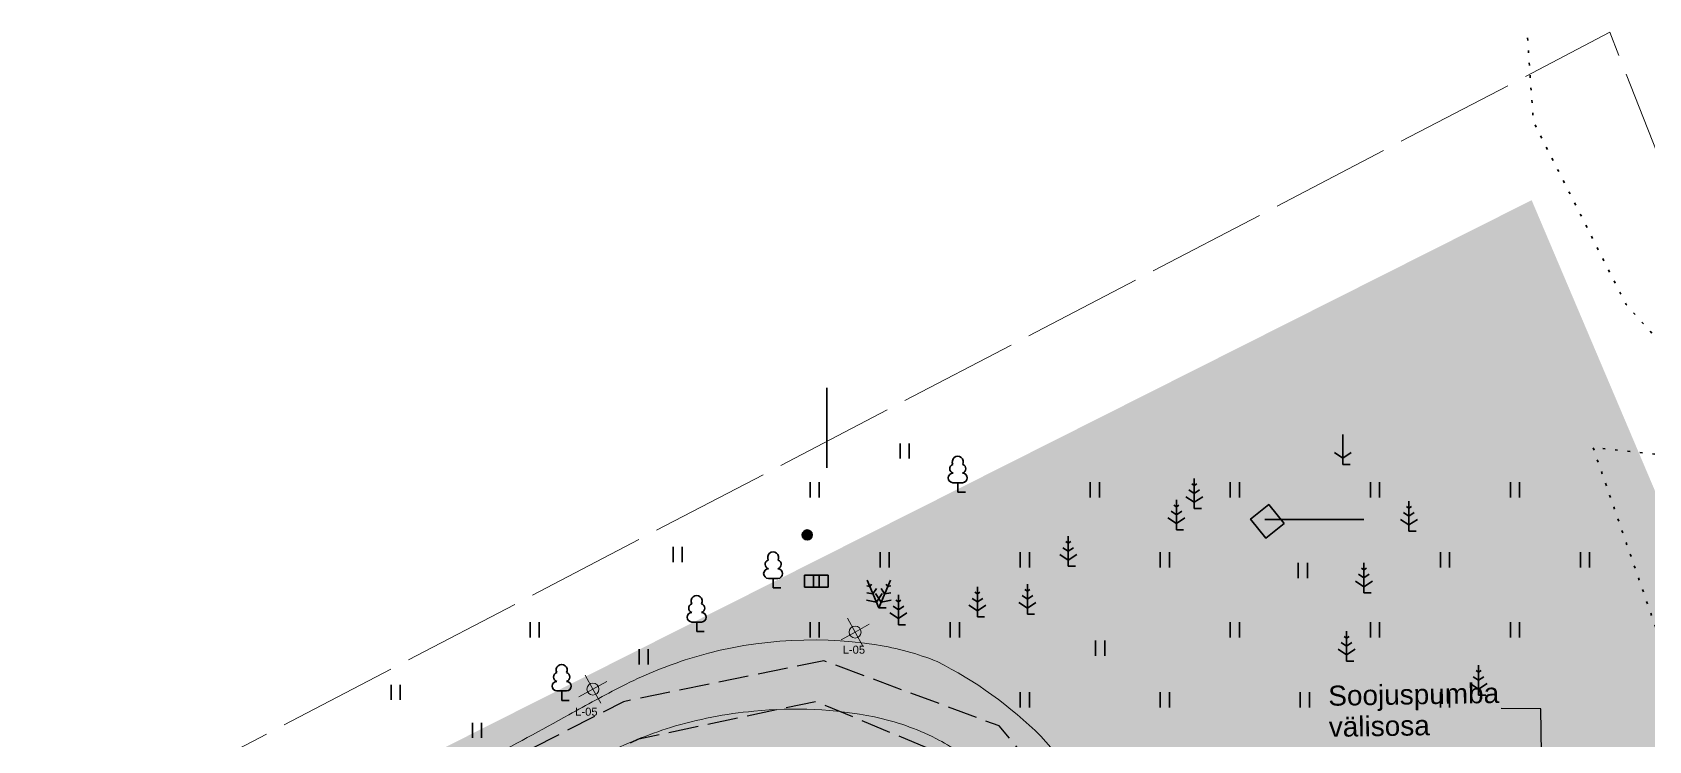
# Model space of a CAD drawing. Header units: millimetres. Extents: x 368386 to 861326, y -331222 to 250838.
# Drawn here: x 727398 to 808195, y -65345 to -29932 of the extents above; entities that cross this region are included whole.
import ezdxf

# ---------------------------------------------------------------- set-up
doc = ezdxf.new("R2010")
doc.units = ezdxf.units.MM
doc.header["$MEASUREMENT"] = 0
for name, pattern in [('KOLVIK', [625, 125, -500]), ('PINNASTEE', [2000, 1500, -500]), ('TOOPIIR', [7000, 6000, -1000])]:
    doc.linetypes.add(name, pattern=pattern)
for name, color, linetype, lineweight, true_color in [('New_       asendi fill_Pen_No__149', 7, 'Continuous', 25, 0x186722), ('New__AR-välisvalgustid_Pen_No__3', 7, 'Continuous', 18, 0xff6600), ('New__ASENDIPLAAN_Pen_No__181', 7, 'Continuous', 0, 0xe8e8e8), ('New_MOOTPIIR#1_Pen_No__102', 7, 'Continuous', 13, 0xcccccc), ('New_TEE#1_Pen_No__162', 7, 'Continuous', 25, 0xaaaaaa)]:
    doc.layers.add(name, color=color, linetype=linetype, lineweight=lineweight, true_color=true_color)
for name, color, linetype, lineweight in [('New_0_Pen_No__1', 7, 'Continuous', 13), ('New__ASENDIPLAAN_Pen_No__1', 7, 'Continuous', 13), ('New_ELRAJATISMP_Pen_No__7', 7, 'Continuous', 35), ('New_HALJASTUS#1_Pen_No__7', 7, 'Continuous', 35), ('New_POST_Pen_No__7', 7, 'Continuous', 35), ('New_PUU_Pen_No__7', 7, 'Continuous', 35), ('New_RAJATIS_Pen_No__7', 7, 'Continuous', 35), ('New_VORK#1_Pen_No__7', 7, 'Continuous', 35)]:
    doc.layers.add(name, color=color, linetype=linetype, lineweight=lineweight)
doc.styles.add('GENERATED_STYLE_1', font='')
doc.styles.get('GENERATED_STYLE_1').set_extended_font_data('Arial')
doc.dimstyles.new('GENERATED_STYLE__4', dxfattribs={"dimtxt": 0.18, "dimasz": 152, "dimexe": 0.18, "dimexo": 0.0625, "dimgap": 0, "dimtad": 0, "dimtih": 1, "dimtoh": 1, "dimdec": 4, "dimzin": 0, "dimdsep": 46, "dimcen": 0.09, "dimadec": 0, "dimazin": 0, "dimtfac": 1, "dimtdec": 4, "dimtmove": 0, "dimatfit": 3, "dimldrblk": 'ARROWHEAD_0', "dimfxl": 0, "dimtolj": 1, "dimtzin": 0, "dimarcsym": 0})

# ---------------------------------------------------------------- blocks, each defined once
blk = doc.blocks.new('ARROWHEAD_0')
at = {"color": 0, "linetype": 'Continuous', "lineweight": 0}
for p, q in [((0, 0), (-1, 0)), ((0, -0.5), (0, 0.5))]:
    blk.add_line(p, q, dxfattribs=at)

msp = doc.modelspace()

# ---------------------------------------------------------------- hatches: boundary and pattern name
at = {"layer": 'New_       asendi fill_Pen_No__149', "linetype": 'Continuous', "lineweight": 0, "true_color": 0x061908}
h = msp.add_hatch(color=98, dxfattribs=at)
h.paths.add_polyline_path([(802345.63, -38322.05), (677945.63, -100972.05), (697685.63, -113562.05), (725141.88, -157386.04), (747105.63, -214022.05), (773035.63, -233162.05), (849485.63, -225922.05), (847735.63, -145332.05)])
h.paths.add_polyline_path([(757638.71, -147399.28, -0.00065641), (757597.25, -147430.15)], flags=0)
h.paths.add_polyline_path([(781623.18, -112523.26, 0.05995559), (781750.4, -112778.31, 0.78516634), (783932.82, -111999.14, 0.05995559), (783869.75, -111721.19, 1)], flags=0)
at = {"layer": 'New__ASENDIPLAAN_Pen_No__181', "linetype": 'Continuous', "lineweight": 0, "true_color": 0xe8e8e8}
msp.add_hatch(color=254, dxfattribs=at).paths.add_polyline_path([(699340.76, -112422.8, 0.02546074), (698921.7, -115530.28), (703744.04, -123209, -0.03887203), (702832.43, -115853.63, -0.03742158), (703282.47, -112504.29, -0.03573776), (704611.59, -107962.29, -0.02765071), (708261.6, -99521.93, -0.02002412), (710387.94, -95602.47, -0.02898342), (713073.64, -91639.11, -0.07773334), (720047.5, -84906.23, -0.0282713), (723989.97, -82532.03, -0.00934719), (728115.84, -80452.09, 0.00450726), (740779.4, -74146.98, 0.00902057), (753203.24, -67532.81, -0.01170487), (755981.65, -66040.04, -0.04092998), (759298.97, -64684.85, -0.0516522), (763468.7, -63872.4, -0.07619103), (769491.05, -64157.84, -0.06666932), (772556.52, -65234.67, -0.07492772), (774741.63, -66781.05), (778260.06, -70770.31), (781155.34, -76138.33), (784291.15, -74447), (782049.92, -70402.96), (781332.61, -69108.66), (777814.17, -65119.4, 0.07803087), (772622.87, -61385.97, 0.05834908), (769589.31, -60558.44, 0.11716536), (760032.33, -61309.07, 0.03841684), (756890.05, -62617.32, 0.01101994), (754220.11, -64050.88, -0.00763537), (745848.91, -68525.57, -0.00297502), (736487.1, -73268.68, 0.00482337), (726601.53, -78287.8, 0.02252482), (721140.68, -81429.29, 0.03115112), (715078.42, -85994.06, 0.01688784), (712257.75, -88508.26, 0.01672739), (711237.45, -89547.7, 0.0422239), (710603.89, -90337.74, 0.06080113), (704662.35, -98642.97, 0.03514812), (701045.23, -106603.58, 0.04204878)])

# ---------------------------------------------------------------- linework, layer by layer
at = {"layer": 'New__AR-välisvalgustid_Pen_No__3', "color": 30, "linetype": 'Continuous', "lineweight": 18, "true_color": 0xff6600}
for p, q in [((768527.34, -59915.88), (768139.55, -59216.16)), ((768527.34, -59915.88), (769227.06, -59528.09)), ((768527.34, -59915.88), (767827.61, -60303.68)), ((768527.34, -59915.88), (768915.13, -60615.61)), ((755423.63, -62768.75), (755035.84, -62069.02)), ((755423.63, -62768.75), (754723.9, -63156.54)), ((755423.63, -62768.75), (756123.35, -62380.95)), ((755423.63, -62768.75), (755811.42, -63468.47))]:
    msp.add_line(p, q, dxfattribs=at)
for centre in [(768527.34, -59915.88), (755423.63, -62768.75)]:
    msp.add_circle(centre, 300, dxfattribs=at)
at = {"layer": 'New__ASENDIPLAAN_Pen_No__1', "color": 7, "linetype": 'Continuous', "lineweight": 13, "flags": 128}
msp.add_lwpolyline([(723989.97, -82532.03, -0.00934719), (728115.84, -80452.09, 0.00450726), (740779.4, -74146.98, 0.00902057), (753203.24, -67532.81, -0.01170487), (755981.65, -66040.04, -0.04092998), (759298.97, -64684.85, -0.0516522), (763468.7, -63872.4, -0.07619103), (769491.05, -64157.84, -0.06666932), (772556.52, -65234.67, -0.07492772), (774741.63, -66781.05), (778260.06, -70770.31), (781155.34, -76138.33), (784291.15, -74447), (782049.92, -70402.96), (781332.61, -69108.66), (777814.17, -65119.4, 0.07803087), (772622.87, -61385.97, 0.05834908), (769589.31, -60558.44, 0.11716536), (760032.33, -61309.07, 0.03841684), (756890.05, -62617.32, 0.01101994), (754220.11, -64050.88, -0.00763537), (745848.91, -68525.57, -0.00297502), (736487.1, -73268.68, 0.00482337), (726601.53, -78287.8, 0.02252482)], format="xyb", dxfattribs=at)
at = {"layer": 'New_ELRAJATISMP_Pen_No__7', "color": 7, "linetype": 'Continuous', "lineweight": 35}
for p, q in [((767186.91, -57068.61), (765992.34, -57068.61)), ((765992.34, -57068.61), (765992.34, -57665.49)), ((766453.88, -57068.61), (766453.88, -57665.49)), ((766725.37, -57068.61), (766725.37, -57665.49)), ((767186.91, -57665.49), (767186.91, -57068.61)), ((765992.34, -57665.49), (767186.91, -57665.49))]:
    msp.add_line(p, q, dxfattribs=at)
at = {"layer": 'New_HALJASTUS#1_Pen_No__7', "color": 7, "linetype": 'Continuous', "lineweight": 35}
for p, q in [((770773.55, -50481.34), (770773.55, -51242.45)), ((771228.61, -50481.34), (771228.61, -51242.45)), ((766282.1, -52419.49), (766282.1, -53180.61)), ((766737.15, -52419.49), (766737.15, -53180.61)), ((780282.1, -52419.49), (780282.1, -53180.61)), ((780737.15, -52419.49), (780737.15, -53180.61)), ((787282.1, -52419.49), (787282.1, -53180.61)), ((787737.15, -52419.49), (787737.15, -53180.61)), ((794282.1, -52419.49), (794282.1, -53180.61)), ((794737.15, -52419.49), (794737.15, -53180.61)), ((801282.1, -52419.49), (801282.1, -53180.61)), ((801737.15, -52419.49), (801737.15, -53180.61)), ((759430.81, -55660.97), (759430.81, -56422.09)), ((759885.86, -55660.97), (759885.86, -56422.09)), ((769782.1, -55919.49), (769782.1, -56680.61)), ((770237.15, -55919.49), (770237.15, -56680.61)), ((776782.1, -55919.49), (776782.1, -56680.61)), ((777237.15, -55919.49), (777237.15, -56680.61)), ((783782.1, -55919.49), (783782.1, -56680.61)), ((784237.15, -55919.49), (784237.15, -56680.61)), ((790679.86, -56458.98), (790679.86, -57220.09)), ((791134.92, -56458.98), (791134.92, -57220.09)), ((797782.1, -55919.49), (797782.1, -56680.61)), ((798237.15, -55919.49), (798237.15, -56680.61)), ((804782.1, -55919.49), (804782.1, -56680.61)), ((805237.15, -55919.49), (805237.15, -56680.61)), ((752282.1, -59419.49), (752282.1, -60180.61)), ((752737.15, -59419.49), (752737.15, -60180.61)), ((766282.1, -59419.49), (766282.1, -60180.61)), ((766737.15, -59419.49), (766737.15, -60180.61)), ((773282.1, -59419.49), (773282.1, -60180.61)), ((773737.15, -59419.49), (773737.15, -60180.61)), ((787282.1, -59419.49), (787282.1, -60180.61)), ((787737.15, -59419.49), (787737.15, -60180.61)), ((794282.1, -59419.49), (794282.1, -60180.61)), ((794737.15, -59419.49), (794737.15, -60180.61)), ((801282.1, -59419.49), (801282.1, -60180.61)), ((801737.15, -59419.49), (801737.15, -60180.61)), ((780548.78, -60337.54), (780548.78, -61098.66)), ((781003.84, -60337.54), (781003.84, -61098.66)), ((757726.12, -60775.04), (757726.12, -61536.16)), ((758181.17, -60775.04), (758181.17, -61536.16)), ((745334.33, -62545.3), (745334.33, -63306.41)), ((745789.38, -62545.3), (745789.38, -63306.41)), ((776782.1, -62919.49), (776782.1, -63680.61)), ((777237.15, -62919.49), (777237.15, -63680.61)), ((783782.1, -62919.49), (783782.1, -63680.61)), ((784237.15, -62919.49), (784237.15, -63680.61)), ((790782.1, -62919.49), (790782.1, -63680.61)), ((791237.15, -62919.49), (791237.15, -63680.61)), ((797782.1, -62919.49), (797782.1, -63680.61)), ((798237.15, -62919.49), (798237.15, -63680.61)), ((749399.36, -64446.68), (749399.36, -65207.8)), ((749854.41, -64446.68), (749854.41, -65207.8))]:
    msp.add_line(p, q, dxfattribs=at)
at = {"layer": 'New_HALJASTUS#1_Pen_No__7', "color": 7, "linetype": 'KOLVIK', "lineweight": 35, "flags": 128}
msp.add_lwpolyline([(802138.63, -30211.05), (802430.63, -34393.05), (807069.63, -43545.05), (814375.63, -51630.05), (805416.63, -50692.05), (811741.88, -68851.31), (822615.75, -71555.05)], dxfattribs=at)
at = {"layer": 'New_MOOTPIIR#1_Pen_No__102', "color": 254, "linetype": 'TOOPIIR', "lineweight": 13, "true_color": 0xcccccc, "flags": 128}
msp.add_lwpolyline([(666023.63, -103201.05), (685304.63, -114770.05), (695822.63, -123885.05), (716500.63, -161142.05), (837208.63, -108675.05), (806252.63, -29932.05)], close=True, dxfattribs=at)
at = {"layer": 'New_POST_Pen_No__7', "color": 7, "linetype": 'Continuous', "lineweight": 35}
for radius in [250, 225, 200, 175, 150, 125, 100, 75, 50, 25]:
    msp.add_circle((766133.63, -55060.05), radius, dxfattribs=at)
at = {"layer": 'New_PUU_Pen_No__7', "color": 7, "linetype": 'Continuous', "lineweight": 35}
for p, q in [((792906.63, -50034.05), (792906.63, -51534.05)), ((792482.36, -50944.7), (792906.63, -51227.55)), ((792906.63, -51227.55), (793330.89, -50944.7)), ((793266.63, -51534.05), (792906.63, -51534.05)), ((773899.63, -52448.05), (773419.63, -52448.05)), ((773659.63, -52923.05), (773659.63, -52448.05)), ((785478.63, -52586.05), (785354.21, -52503.11)), ((785478.63, -52236.05), (785478.63, -53736.05)), ((785603.04, -52503.11), (785478.63, -52586.05)), ((774039.63, -52923.05), (773659.63, -52923.05)), ((784587.63, -53298.05), (784587.63, -54798.05)), ((785054.36, -53146.7), (785478.63, -53429.55)), ((785478.63, -52986.05), (785212.02, -52808.31)), ((785745.24, -52808.31), (785478.63, -52986.05)), ((785478.63, -53429.55), (785902.89, -53146.7)), ((784587.63, -54048.05), (784321.02, -53870.31)), ((784587.63, -53648.05), (784463.21, -53565.11)), ((784712.04, -53565.11), (784587.63, -53648.05)), ((784854.24, -53870.31), (784587.63, -54048.05)), ((785838.63, -53736.05), (785478.63, -53736.05)), ((796210.63, -54119.05), (795944.02, -53941.31)), ((796210.63, -53719.05), (796086.21, -53636.11)), ((796210.63, -53369.05), (796210.63, -54869.05)), ((796335.04, -53636.11), (796210.63, -53719.05)), ((796477.24, -53941.31), (796210.63, -54119.05)), ((784163.36, -54208.7), (784587.63, -54491.55)), ((784587.63, -54491.55), (785011.89, -54208.7)), ((784947.63, -54798.05), (784587.63, -54798.05)), ((795786.36, -54279.7), (796210.63, -54562.55)), ((796210.63, -54562.55), (796634.89, -54279.7)), ((796570.63, -54869.05), (796210.63, -54869.05)), ((779181.63, -55879.05), (778915.02, -55701.31)), ((779181.63, -55479.05), (779057.21, -55396.11)), ((779181.63, -55129.05), (779181.63, -56629.05)), ((779306.04, -55396.11), (779181.63, -55479.05)), ((779448.24, -55701.31), (779181.63, -55879.05)), ((778757.36, -56039.7), (779181.63, -56322.55)), ((779181.63, -56322.55), (779605.89, -56039.7)), ((793959.63, -56454.05), (793959.63, -57954.05)), ((764670.63, -57233.05), (764190.63, -57233.05)), ((764430.63, -57708.05), (764430.63, -57233.05)), ((769129.28, -57316.71), (769711.63, -58699.05)), ((770293.97, -57316.71), (769711.63, -58699.05)), ((779541.63, -56629.05), (779181.63, -56629.05)), ((793535.36, -57364.7), (793959.63, -57647.55)), ((793959.63, -57204.05), (793693.02, -57026.31)), ((793959.63, -56804.05), (793835.21, -56721.11)), ((794084.04, -56721.11), (793959.63, -56804.05)), ((794226.24, -57026.31), (793959.63, -57204.05)), ((793959.63, -57647.55), (794383.89, -57364.7)), ((764810.63, -57708.05), (764430.63, -57708.05)), ((769420.45, -58007.88), (769105.75, -57947.59)), ((769265.16, -57639.25), (769118.3, -57611.12)), ((769347.62, -57514.51), (769265.16, -57639.25)), ((769597.15, -57740.57), (769420.45, -58007.88)), ((769549.44, -57991.22), (769830.62, -58416.59)), ((769592.63, -58416.59), (769873.81, -57991.22)), ((770002.8, -58007.88), (769826.1, -57740.57)), ((770317.5, -57947.59), (770002.8, -58007.88)), ((770158.09, -57639.25), (770075.63, -57514.51)), ((770304.95, -57611.12), (770158.09, -57639.25)), ((770692.63, -58049.05), (770692.63, -59549.05)), ((774641.63, -58012.05), (774517.21, -57929.11)), ((774641.63, -57662.05), (774641.63, -59162.05)), ((774766.04, -57929.11), (774641.63, -58012.05)), ((777139.63, -58269.05), (776873.02, -58091.31)), ((777139.63, -57869.05), (777015.21, -57786.11)), ((777139.63, -57519.05), (777139.63, -59019.05)), ((777264.04, -57786.11), (777139.63, -57869.05)), ((777406.24, -58091.31), (777139.63, -58269.05)), ((794319.63, -57954.05), (793959.63, -57954.05)), ((769091.84, -58320.64), (769592.63, -58416.59)), ((770071.63, -58699.05), (769711.63, -58699.05)), ((769830.62, -58416.59), (770331.41, -58320.64)), ((770268.36, -58959.7), (770692.63, -59242.55)), ((770692.63, -58799.05), (770426.02, -58621.31)), ((770692.63, -58399.05), (770568.21, -58316.11)), ((770817.04, -58316.11), (770692.63, -58399.05)), ((770959.24, -58621.31), (770692.63, -58799.05)), ((770692.63, -59242.55), (771116.89, -58959.7)), ((774217.36, -58572.7), (774641.63, -58855.55)), ((774641.63, -58412.05), (774375.02, -58234.31)), ((774908.24, -58234.31), (774641.63, -58412.05)), ((774641.63, -58855.55), (775065.89, -58572.7)), ((776715.36, -58429.7), (777139.63, -58712.55)), ((777139.63, -58712.55), (777563.89, -58429.7)), ((760849.63, -59415.05), (760369.63, -59415.05)), ((760609.63, -59890.05), (760609.63, -59415.05)), ((771052.63, -59549.05), (770692.63, -59549.05)), ((775001.63, -59162.05), (774641.63, -59162.05)), ((777499.63, -59019.05), (777139.63, -59019.05)), ((760989.63, -59890.05), (760609.63, -59890.05)), ((793095.63, -60617.05), (792829.02, -60439.31)), ((793095.63, -60217.05), (792971.21, -60134.11)), ((793095.63, -59867.05), (793095.63, -61367.05)), ((793220.04, -60134.11), (793095.63, -60217.05)), ((793362.24, -60439.31), (793095.63, -60617.05)), ((792671.36, -60777.7), (793095.63, -61060.55)), ((793095.63, -61060.55), (793519.89, -60777.7)), ((793455.63, -61367.05), (793095.63, -61367.05)), ((799691.63, -62325.05), (799425.02, -62147.31)), ((799691.63, -61925.05), (799567.21, -61842.11)), ((799691.63, -61575.05), (799691.63, -63075.05)), ((799816.04, -61842.11), (799691.63, -61925.05)), ((799958.24, -62147.31), (799691.63, -62325.05)), ((754100.63, -62858.05), (753620.63, -62858.05)), ((753860.63, -63333.05), (753860.63, -62858.05)), ((799267.36, -62485.7), (799691.63, -62768.55)), ((799691.63, -62768.55), (800115.89, -62485.7)), ((754240.63, -63333.05), (753860.63, -63333.05)), ((800051.63, -63075.05), (799691.63, -63075.05))]:
    msp.add_line(p, q, dxfattribs=at)
for centre, radius, start, end in [((773489.57, -51750.47), 232.57, 109.0217355, 253.1415399), ((773659.63, -51403.05), 276.97, 332.579899, 207.4201002), ((773829.71, -51750.47), 232.56, 286.8508162, 70.9859092), ((773422.13, -52210.56), 237.51, 90.0016011, 269.3952966), ((773897.12, -52210.56), 237.51, 270.6047034, 89.9983989), ((764260.57, -56535.47), 232.57, 109.0217355, 253.1415399), ((764430.63, -56188.05), 276.97, 332.579899, 207.4201002), ((764600.71, -56535.47), 232.56, 286.8508162, 70.9859092), ((764193.13, -56995.56), 237.51, 90.0016011, 269.3952966), ((764668.12, -56995.56), 237.51, 270.6047034, 89.9983989), ((760609.63, -58370.05), 276.97, 332.579899, 207.4201002), ((760372.13, -59177.56), 237.51, 90.0016011, 269.3952966), ((760439.57, -58717.47), 232.57, 109.0217355, 253.1415399), ((760779.71, -58717.47), 232.56, 286.8508162, 70.9859092), ((760847.12, -59177.56), 237.51, 270.6047034, 89.9983989), ((753690.57, -62160.47), 232.57, 109.0217356, 253.1415399), ((753860.63, -61813.05), 276.97, 332.579899, 207.4201002), ((754030.71, -62160.47), 232.56, 286.8508162, 70.9859092), ((753623.13, -62620.56), 237.51, 90.001601, 269.3952966), ((754098.12, -62620.56), 237.51, 270.6047034, 89.998399)]:
    msp.add_arc(centre, radius, start, end, dxfattribs=at)
at = {"layer": 'New_RAJATIS_Pen_No__7', "color": 7, "linetype": 'Continuous', "lineweight": 35, "flags": 128}
msp.add_lwpolyline([(789970.63, -54496.05), (789200.63, -53541.05), (788295.63, -54271.05), (789065.63, -55226.05)], close=True, dxfattribs=at)
msp.add_lwpolyline([(789002.51, -54286.51), (793948.69, -54286.51)], dxfattribs=at)
at = {"layer": 'New_TEE#1_Pen_No__162', "color": 253, "linetype": 'PINNASTEE', "lineweight": 25, "true_color": 0xaaaaaa, "flags": 128}
msp.add_lwpolyline([(794045.63, -99439.05), (792927.63, -86931.05), (787942.63, -79094.05), (775725.63, -64608.05), (766962.63, -61354.05), (756948.63, -63398.05), (746010.63, -68983.05), (731032.63, -76593.05), (718023.63, -83834.05), (709565.63, -93385.05), (711080.63, -94383.05), (718886.63, -85752.05), (732061.63, -78226.05), (745894.63, -71247.05), (757719.63, -65248.05), (766558.63, -63378.05), (774741.63, -66781.05), (784795.63, -78987.05), (791230.63, -88015.05), (791250.63, -98776.05)], close=True, dxfattribs=at)
at = {"layer": 'New_VORK#1_Pen_No__7', "color": 7, "linetype": 'Continuous', "lineweight": 35}
msp.add_line((767105.63, -47701.87), (767105.63, -51702.23), dxfattribs=at)

# ---------------------------------------------------------------- texts
at = {"layer": 'New_0_Pen_No__1', "color": 7, "linetype": 'Continuous', "lineweight": 13, "insert": (792191.9, -63886.63), "char_height": 1000, "width": 8625.9968, "attachment_point": 4, "rotation": 0.9654327, "line_spacing_factor": 0.93321, "style": 'GENERATED_STYLE_1'}
msp.add_mtext('\\A1;{\\pql;\\fArial|b0|i0|c0|p34;Soojuspumba välisosa}', dxfattribs=at)
at = {"layer": 'New__AR-välisvalgustid_Pen_No__3', "color": 30, "linetype": 'Continuous', "lineweight": 18, "true_color": 0xff6600, "char_height": 400, "attachment_point": 2, "style": 'GENERATED_STYLE_1'}
for insert in [(768465.49, -60596.86), (755093.97, -63696.53)]:
    msp.add_mtext('\\A1;{\\pqc;\\fArial|b0|i0|c0|p34;L-0\\fArial|b0|i0|c0|p34;5}', dxfattribs=dict(at, insert=insert))

# ---------------------------------------------------------------- leaders
at = {"layer": 'New_0_Pen_No__1', "color": 7, "linetype": 'Continuous', "lineweight": 13, "annotation_type": 0, "has_hookline": 1, "hookline_direction": 1, "text_width": 8411, "horizontal_direction": (0.999858, 0.016849, 0)}
msp.add_leader([(803011.05, -76221.32), (802801.01, -63757.12), (800816.67, -63741.29)], dimstyle='GENERATED_STYLE__4', dxfattribs=at)

doc.saveas('drawing.dxf')
